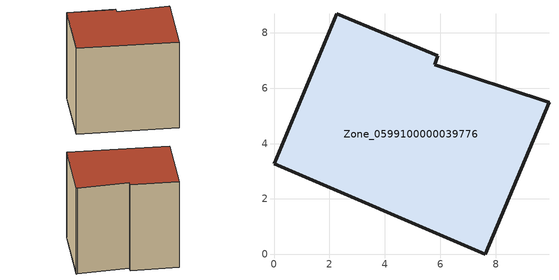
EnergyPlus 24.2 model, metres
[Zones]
Zone_0599100000039776
 floor ground (C_G): 5.9,7.17 5.8,6.84 9.86,5.51 9.91,5.49 7.62,0 0,3.28 2.26,8.69 z0
 wall outside (C_F): 7.62,0 9.91,5.49 9.86,5.51 5.8,6.84 5.9,7.17 2.26,8.69 0,3.28 7.62,0 z0:7.86
 roof outside (C_R): 5.8,6.84 5.9,7.17 2.26,8.69 0,3.28 7.62,0 9.91,5.49 9.86,5.51 z7.86
[BUILDING]
Pand.0599100000039776: North Axis=0; Terrain=City; Loads Convergence Tolerance Value=0.04; Temperature Convergence Tolerance Value=0.4; Solar Distribution=FullExterior; Maximum Number of Warmup Days=25; Minimum Number of Warmup Days=1
[Site:Location]
Rotterdam.The.Hague.AP_ZH_NLD Design_Conditions: Latitude=51.96; Longitude=4.45; Time Zone=1; Elevation=-4.5
[SITE:GROUNDTEMPERATURE:BUILDINGSURFACE]
18, 18, 18, 18, 18, 18, 18, 18, 18, 18, 18, 18
[MATERIAL] Thermal Absorptance=0.9; Solar Absorptance=0.7; Visible Absorptance=0.7
Name | Roughness | Thickness | Conductivity | Density | Specific Heat
G.TC.1946-1964 | MediumSmooth | 0.15 | 1 | 540 | 1210
F.TC.1946-1964 | Rough | 0.3 | 0.857143 | 1920 | 840
R.TC.1946-1964 | MediumRough | 0.2 | 0.235294 | 1500 | 1000
[CONSTRUCTION]
C_G: G.TC.1946-1964
C_F: F.TC.1946-1964
C_R: R.TC.1946-1964
[ZONE]
Zone_0599100000039776: Type=1; Multiplier=1; Ceiling Height=Autocalculate; Volume=Autocalculate; Floor Area=autocalculate; Part of Total Floor Area=Yes
[ZONEINFILTRATION:DESIGNFLOWRATE]
Infil_Zone_0599100000039776: Zone or ZoneList or Space or SpaceList=Zone_0599100000039776; Schedule=AlwaysOn; Design Flow Rate Calculation Method=Flow/Area; Flow Rate per Floor Area=0.003; Constant Term Coefficient=1; Temperature Term Coefficient=0; Velocity Term Coefficient=0; Velocity Squared Term Coefficient=0
[HVACTEMPLATE:ZONE:IDEALLOADSAIRSYSTEM]
Zone_0599100000039776: Maximum Heating Supply Air Temperature=50; Minimum Cooling Supply Air Temperature=13; Maximum Heating Supply Air Humidity Ratio=0.0156; Minimum Cooling Supply Air Humidity Ratio=0.0077; Heating Limit=NoLimit; Cooling Limit=NoLimit; Dehumidification Control Type=ConstantSensibleHeatRatio; Cooling Sensible Heat Ratio=0.7; Dehumidification Setpoint=60; Humidification Control Type=None; Humidification Setpoint=30; Outdoor Air Method=None; Outdoor Air Flow Rate per Person=0.00944; Outdoor Air Flow Rate per Zone Floor Area=0; Outdoor Air Flow Rate per Zone=0; Demand Controlled Ventilation Type=None; Outdoor Air Economizer Type=NoEconomizer; Heat Recovery Type=None; Sensible Heat Recovery Effectiveness=0.7; Latent Heat Recovery Effectiveness=0.65
[ZONECONTROL:THERMOSTAT]
ThermostatControl_Zone_0599100000039776: Zone or ZoneList=Zone_0599100000039776; Control Type Schedule=DualSetpointControlType; Control 1=Thermostat_Zone_0599100000039776; Temperature Difference Between Cutout And Setpoint=0
[THERMOSTATSETPOINT:DUALSETPOINT]
Thermostat_Zone_0599100000039776: Heating Setpoint Temperature Schedule=HeatingSetpoint_Zone_0599100000039776; Cooling Setpoint Temperature Schedule=CoolingSetpoint_Zone_0599100000039776
[SCHEDULE:COMPACT]
HeatingSetpoint_Zone_0599100000039776: Through: 12/31, For: AllDays, Until: 24:00, 21
CoolingSetpoint_Zone_0599100000039776: Through: 12/31, For: AllDays, Until: 24:00, 24
DualSetpointControlType: Through: 12/31, For: AllDays, Until: 24:00, 4
AlwaysOn: Through: 12/31, For: AllDays, Until: 24:00, 1
